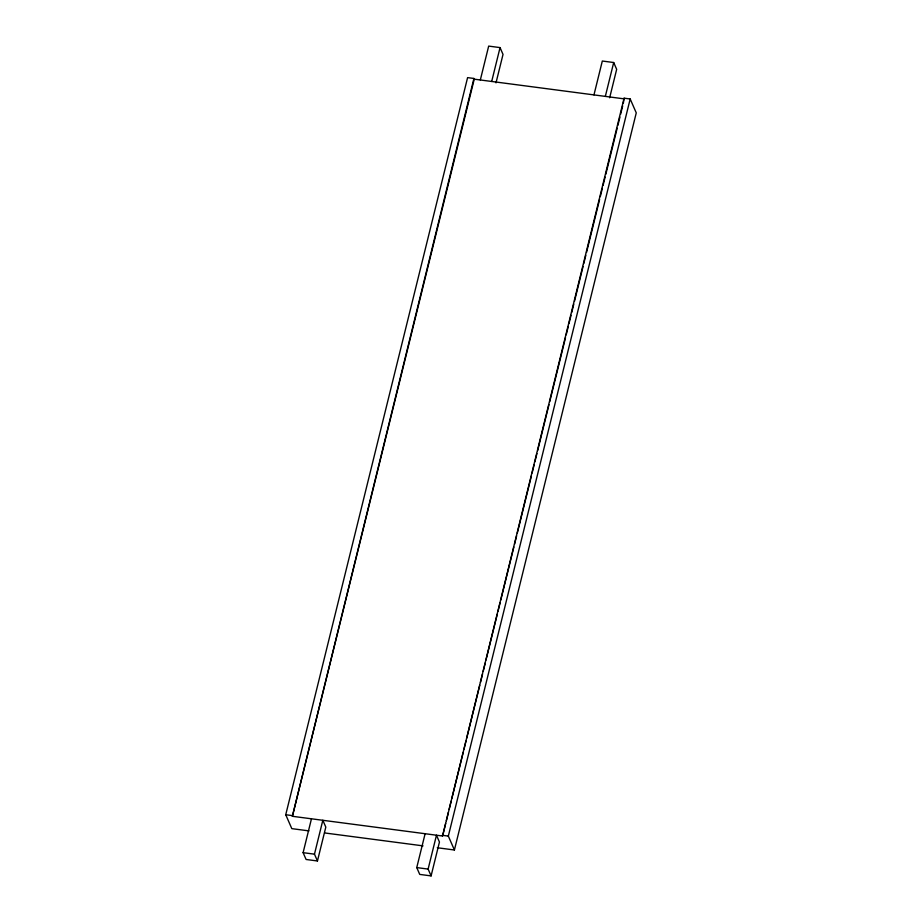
<?xml version="1.0" encoding="UTF-8"?>
<svg xmlns="http://www.w3.org/2000/svg" width="922" height="922" viewBox="0 0 922 922"><rect width="100%" height="100%" fill="white"/><g stroke="black" fill="none" stroke-linecap="round" stroke-linejoin="round"><path stroke-width="1.38" d="M308.928 830.883L291.813 828.636L285.739 814.737L467.592 77.621L473.92 78.462L474.242 79.177L292.389 816.293L442.56 836.012L445.66 823.45M292.389 816.293L473.92 78.462M480.327 79.972L488.683 46.1L500.047 47.598L503.02 54.41L496.001 82.865M491.691 81.47L500.047 47.598M317.456 860.975L314.471 854.164L322.827 820.28L325.812 827.103L317.456 860.975L306.092 859.477L303.108 852.666L311.463 818.794M593.964 94.897L602.32 61.025L613.695 62.523L616.668 69.334L609.649 97.79M605.328 96.395L613.695 62.523M431.093 875.9L428.119 869.089L436.475 835.205L439.448 842.028L431.093 875.9L419.729 874.402L416.756 867.59L425.111 833.719M442.56 836.012L624.09 98.181L630.187 98.977L636.261 112.876L454.408 849.992L437.293 847.744M446.352 820.649L448.415 812.282M449.106 809.481L451.169 801.114M451.861 798.314L463.224 752.248M463.916 749.459L465.979 741.081M466.67 738.292L479.763 685.242M480.443 682.441L482.517 674.074M483.197 671.274L485.272 662.895M485.952 660.106L497.327 614.04M498.007 611.251L500.081 602.873M500.761 600.084L513.854 547.023M514.545 544.234L516.608 535.855M517.3 533.066L531.418 475.833M532.109 473.032L534.172 464.665M534.864 461.864L536.927 453.497M537.618 450.697L548.982 404.631M549.673 401.842L565.52 337.625M566.2 334.824L568.275 326.457M568.955 323.657L571.029 315.289M571.709 312.489L573.784 304.122M574.475 301.321L583.084 266.423M583.764 263.634L585.839 255.256M586.519 252.467L599.611 199.417M600.303 196.617L602.366 188.249M603.057 185.449L605.12 177.07M605.812 174.281L617.175 128.216M617.867 125.427L619.93 117.048M620.621 114.259L622.684 105.88M623.376 103.08L624.09 98.181M454.408 849.992L448.334 836.093L630.187 98.977M474.242 79.177L624.413 98.896M285.739 814.737L292.078 815.567M442.249 835.297L448.334 836.093M324.625 832.946L423.037 845.866M303.108 852.666L314.471 854.164M416.756 867.59L428.119 869.089"/></g></svg>
